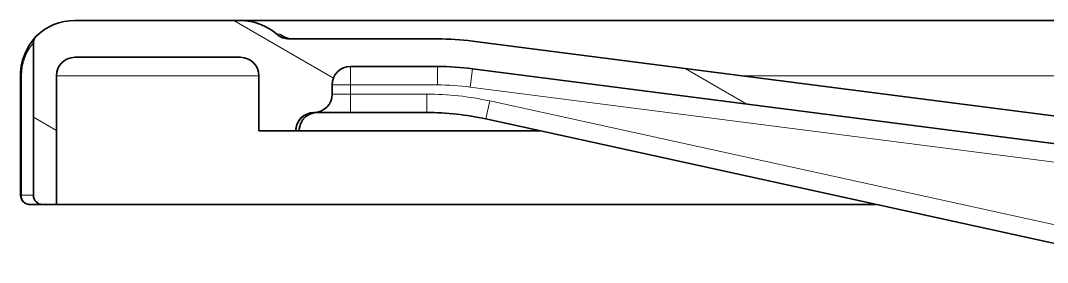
# Model space of a CAD drawing. Extents: x 0 to 420, y 0 to 297.
# Drawn here: x 131.7 to 154.02, y 255.24 to 260.5 of the extents above; entities that cross this region are included whole.
import ezdxf

# ---------------------------------------------------------------- set-up
doc = ezdxf.new("R2010")
doc.units = 0

msp = doc.modelspace()

# ---------------------------------------------------------------- linework, layer by layer
at = {"color": 7, "lineweight": 35, "ltscale": 0.09}
for p, q in [((136.483, 260.501), (132.883, 260.501)), ((136.483, 259.701), (132.883, 259.701))]:
    msp.add_line(p, q, dxfattribs=at)
at = {"color": 7, "lineweight": 13, "ltscale": 0.062479}
msp.add_line((138.506, 259.251), (136.341, 260.501), dxfattribs=at)
at = {"color": 7, "lineweight": 35, "ltscale": 0.072711}
msp.add_line((139.392, 260.501), (136.483, 260.501), dxfattribs=at)
at = {"color": 7, "lineweight": 35, "ltscale": 0.320322}
msp.add_line((152.205, 260.501), (139.392, 260.501), dxfattribs=at)
at = {"color": 7, "lineweight": 35, "ltscale": 0.286966}
msp.add_line((163.683, 260.501), (152.205, 260.501), dxfattribs=at)
at = {"color": 7, "lineweight": 13, "ltscale": 0.001733}
msp.add_line((137.346, 260.201), (137.277, 260.201), dxfattribs=at)
at = {"color": 7, "lineweight": 35, "ltscale": 0.08054}
msp.add_line((140.763, 260.101), (137.542, 260.101), dxfattribs=at)
at = {"color": 7, "lineweight": 35, "ltscale": 0.37236}
for p, q in [((156.302, 258.15), (141.529, 260.052)), ((156.302, 257.55), (141.529, 259.452))]:
    msp.add_line(p, q, dxfattribs=at)
at = {"color": 7, "lineweight": 35, "ltscale": 0.082854}
msp.add_line((131.983, 256.701), (131.983, 260.015), dxfattribs=at)
at = {"color": 7, "lineweight": 13, "ltscale": 0.010001}
for p, q in [((138.876, 259.501), (138.876, 259.101)), ((140.763, 259.501), (140.763, 259.101))]:
    msp.add_line(p, q, dxfattribs=at)
at = {"color": 7, "lineweight": 35, "ltscale": 0.047176}
msp.add_line((140.763, 259.501), (138.876, 259.501), dxfattribs=at)
at = {"color": 7, "lineweight": 13, "ltscale": 0.01}
for p, q in [((141.529, 259.452), (141.478, 259.055)), ((138.476, 259.101), (138.876, 259.101)), ((138.876, 258.901), (138.476, 258.901)), ((138.876, 258.901), (138.876, 258.501)), ((140.531, 258.901), (140.531, 258.501)), ((141.902, 258.752), (141.816, 258.362))]:
    msp.add_line(p, q, dxfattribs=at)
at = {"color": 7, "lineweight": 13, "ltscale": 0.038609}
msp.add_line((147.487, 258.685), (146.149, 259.457), dxfattribs=at)
at = {"color": 7, "lineweight": 13, "ltscale": 0.000517273}
for p, q in [((131.725, 259.301), (131.704, 259.301)), ((131.725, 256.701), (131.704, 256.701))]:
    msp.add_line(p, q, dxfattribs=at)
at = {"color": 7, "lineweight": 35, "ltscale": 0.065}
msp.add_line((131.704, 259.301), (131.704, 256.701), dxfattribs=at)
at = {"color": 7, "lineweight": 13, "ltscale": 0.065}
msp.add_line((131.725, 259.301), (131.725, 256.701), dxfattribs=at)
at = {"color": 7, "lineweight": 13, "ltscale": 0.082342}
msp.add_line((135.777, 259.301), (132.483, 259.301), dxfattribs=at)
at = {"color": 7, "lineweight": 35, "ltscale": 0.07}
msp.add_line((132.483, 256.501), (132.483, 259.301), dxfattribs=at)
at = {"color": 7, "lineweight": 13, "ltscale": 0.027658}
msp.add_line((136.883, 259.301), (135.777, 259.301), dxfattribs=at)
at = {"color": 7, "lineweight": 35, "ltscale": 0.03}
msp.add_line((136.883, 258.101), (136.883, 259.301), dxfattribs=at)
at = {"color": 7, "lineweight": 13, "ltscale": 0.135449}
msp.add_line((152.78, 259.301), (147.362, 259.301), dxfattribs=at)
at = {"color": 7, "lineweight": 13, "ltscale": 0.057117}
msp.add_line((155.065, 259.301), (152.78, 259.301), dxfattribs=at)
at = {"color": 7, "lineweight": 35, "ltscale": 0.005}
msp.add_line((138.476, 259.101), (138.476, 258.901), dxfattribs=at)
at = {"color": 7, "lineweight": 13, "ltscale": 0.005}
msp.add_line((138.876, 259.101), (138.876, 258.901), dxfattribs=at)
at = {"color": 7, "lineweight": 13, "ltscale": 0.047176}
msp.add_line((140.763, 259.101), (138.876, 259.101), dxfattribs=at)
at = {"color": 7, "lineweight": 13, "ltscale": 0.372361}
msp.add_line((156.251, 257.153), (141.478, 259.055), dxfattribs=at)
at = {"color": 7, "lineweight": 13, "ltscale": 0.04136}
msp.add_line((140.531, 258.901), (138.876, 258.901), dxfattribs=at)
at = {"color": 7, "lineweight": 13, "ltscale": 0.364263}
msp.add_line((156.134, 255.631), (141.902, 258.752), dxfattribs=at)
at = {"color": 7, "lineweight": 13, "ltscale": 0.000383384}
msp.add_line((138.085, 258.501), (138.101, 258.501), dxfattribs=at)
at = {"color": 7, "lineweight": 35, "ltscale": 0.019388}
msp.add_line((138.876, 258.501), (138.101, 258.501), dxfattribs=at)
at = {"color": 7, "lineweight": 35, "ltscale": 0.04136}
msp.add_line((140.531, 258.501), (138.876, 258.501), dxfattribs=at)
at = {"color": 7, "lineweight": 13, "ltscale": 0.014434}
msp.add_line((132.483, 258.11), (131.983, 258.398), dxfattribs=at)
at = {"color": 7, "lineweight": 35, "ltscale": 0.364263}
msp.add_line((156.048, 255.24), (141.816, 258.362), dxfattribs=at)
at = {"color": 7, "lineweight": 35, "ltscale": 0.02}
msp.add_line((137.683, 258.101), (136.883, 258.101), dxfattribs=at)
at = {"color": 7, "lineweight": 35, "ltscale": 0.000435257}
msp.add_line((137.701, 258.101), (137.683, 258.101), dxfattribs=at)
at = {"color": 7, "lineweight": 13, "ltscale": 0.000283469}
msp.add_line((137.683, 258.101), (137.695, 258.101), dxfattribs=at)
at = {"color": 7, "lineweight": 13, "ltscale": 0.000151919}
msp.add_line((137.695, 258.101), (137.701, 258.101), dxfattribs=at)
at = {"color": 7, "lineweight": 35, "ltscale": 0.001335}
msp.add_line((137.754, 258.101), (137.701, 258.101), dxfattribs=at)
at = {"color": 7, "lineweight": 35, "ltscale": 0.068047}
msp.add_line((140.476, 258.101), (137.754, 258.101), dxfattribs=at)
at = {"color": 7, "lineweight": 35, "ltscale": 0.063211}
msp.add_line((143.005, 258.101), (140.476, 258.101), dxfattribs=at)
at = {"color": 7, "lineweight": 13, "ltscale": 0.006469}
msp.add_line((131.983, 256.701), (131.725, 256.701), dxfattribs=at)
at = {"color": 7, "lineweight": 35, "ltscale": 0.006986}
msp.add_line((132.183, 256.501), (131.904, 256.501), dxfattribs=at)
at = {"color": 7, "lineweight": 35, "ltscale": 0.0075}
msp.add_line((132.483, 256.501), (132.183, 256.501), dxfattribs=at)
at = {"color": 7, "lineweight": 35, "ltscale": 0.082342}
msp.add_line((135.777, 256.501), (132.483, 256.501), dxfattribs=at)
at = {"color": 7, "lineweight": 35, "ltscale": 0.362749}
msp.add_line((150.287, 256.501), (135.777, 256.501), dxfattribs=at)
at = {"color": 7, "lineweight": 35, "ltscale": 0.000317764}
msp.add_line((150.3, 256.501), (150.287, 256.501), dxfattribs=at)
at = {"color": 7, "lineweight": 35}
for points in [[(132.043, 260.158), (132, 260.111), (131.896, 259.97), (131.809, 259.805), (131.75, 259.639), (131.721, 259.51), (131.706, 259.372), (131.704, 259.301)], [(138.153, 258.501), (138.047, 258.486), (137.949, 258.444), (137.901, 258.41), (137.83, 258.332), (137.783, 258.234)]]:
    msp.add_lwpolyline(points, dxfattribs=at)
at = {"color": 7, "lineweight": 13}
for points in [[(137.346, 260.201), (137.35, 260.2), (137.364, 260.194), (137.433, 260.143)], [(131.983, 260.015), (131.911, 259.922), (131.874, 259.863), (131.834, 259.787), (131.795, 259.695), (131.765, 259.602), (131.742, 259.499), (131.729, 259.402), (131.725, 259.301)], [(137.754, 258.101), (137.757, 258.102), (137.759, 258.104), (137.763, 258.11), (137.781, 258.179), (137.793, 258.264)]]:
    msp.add_lwpolyline(points, dxfattribs=at)
at = {"color": 7, "lineweight": 35}
for centre, radius, start, end in [((132.883, 259.301), 1.2, 90.0001, 134.4271), ((136.483, 259.301), 1.2, 48.5904, 90), ((132.183, 260.015), 0.2, 134.427, 180.0002), ((137.542, 260.501), 0.4, 228.5905, 269.9999), ((137.607, 260.478), 0.377, 239.2087, 270.4567), ((140.763, 254.101), 6, 82.6642, 90), ((132.883, 259.301), 0.4, 90, 180), ((136.483, 259.301), 0.4, 360, 90), ((138.876, 259.101), 0.4, 90, 180), ((140.763, 253.501), 6, 82.6642, 90), ((138.076, 258.901), 0.4, 270.5108, 360), ((138.083, 258.101), 0.4, 90.5109, 180), ((140.531, 252.501), 6, 77.6298, 90), ((131.904, 256.701), 0.2, 179.9992, 258.7577), ((132.183, 256.701), 0.2, 180, 270)]:
    msp.add_arc(centre, radius, start, end, dxfattribs=at)
at = {"color": 7, "lineweight": 13}
for centre, radius, start, end in [((137.611, 260.499), 0.399, 228.5081, 269.9895), ((140.763, 253.501), 5.6, 82.6642, 90), ((140.531, 252.501), 6.4, 77.6298, 90), ((138.095, 258.101), 0.4, 91.325, 180.0138)]:
    msp.add_arc(centre, radius, start, end, dxfattribs=at)
for centre, major_axis, ratio, start_param, end_param in [((138.153, 258.101), (0, 0.4), 0.997552, 6.283185, 7.853982), ((131.904, 256.701), (0, 0.2), 0.896505, 1.570796, 3.141593)]:
    msp.add_ellipse(centre, major_axis=major_axis, ratio=ratio, start_param=start_param, end_param=end_param, dxfattribs=at)
at = {"color": 7, "lineweight": 35}
msp.add_ellipse((131.904, 256.701), major_axis=(0, -0.2), ratio=0.999409, start_param=6.086836, end_param=6.283185, dxfattribs=at)

doc.saveas('drawing.dxf')
